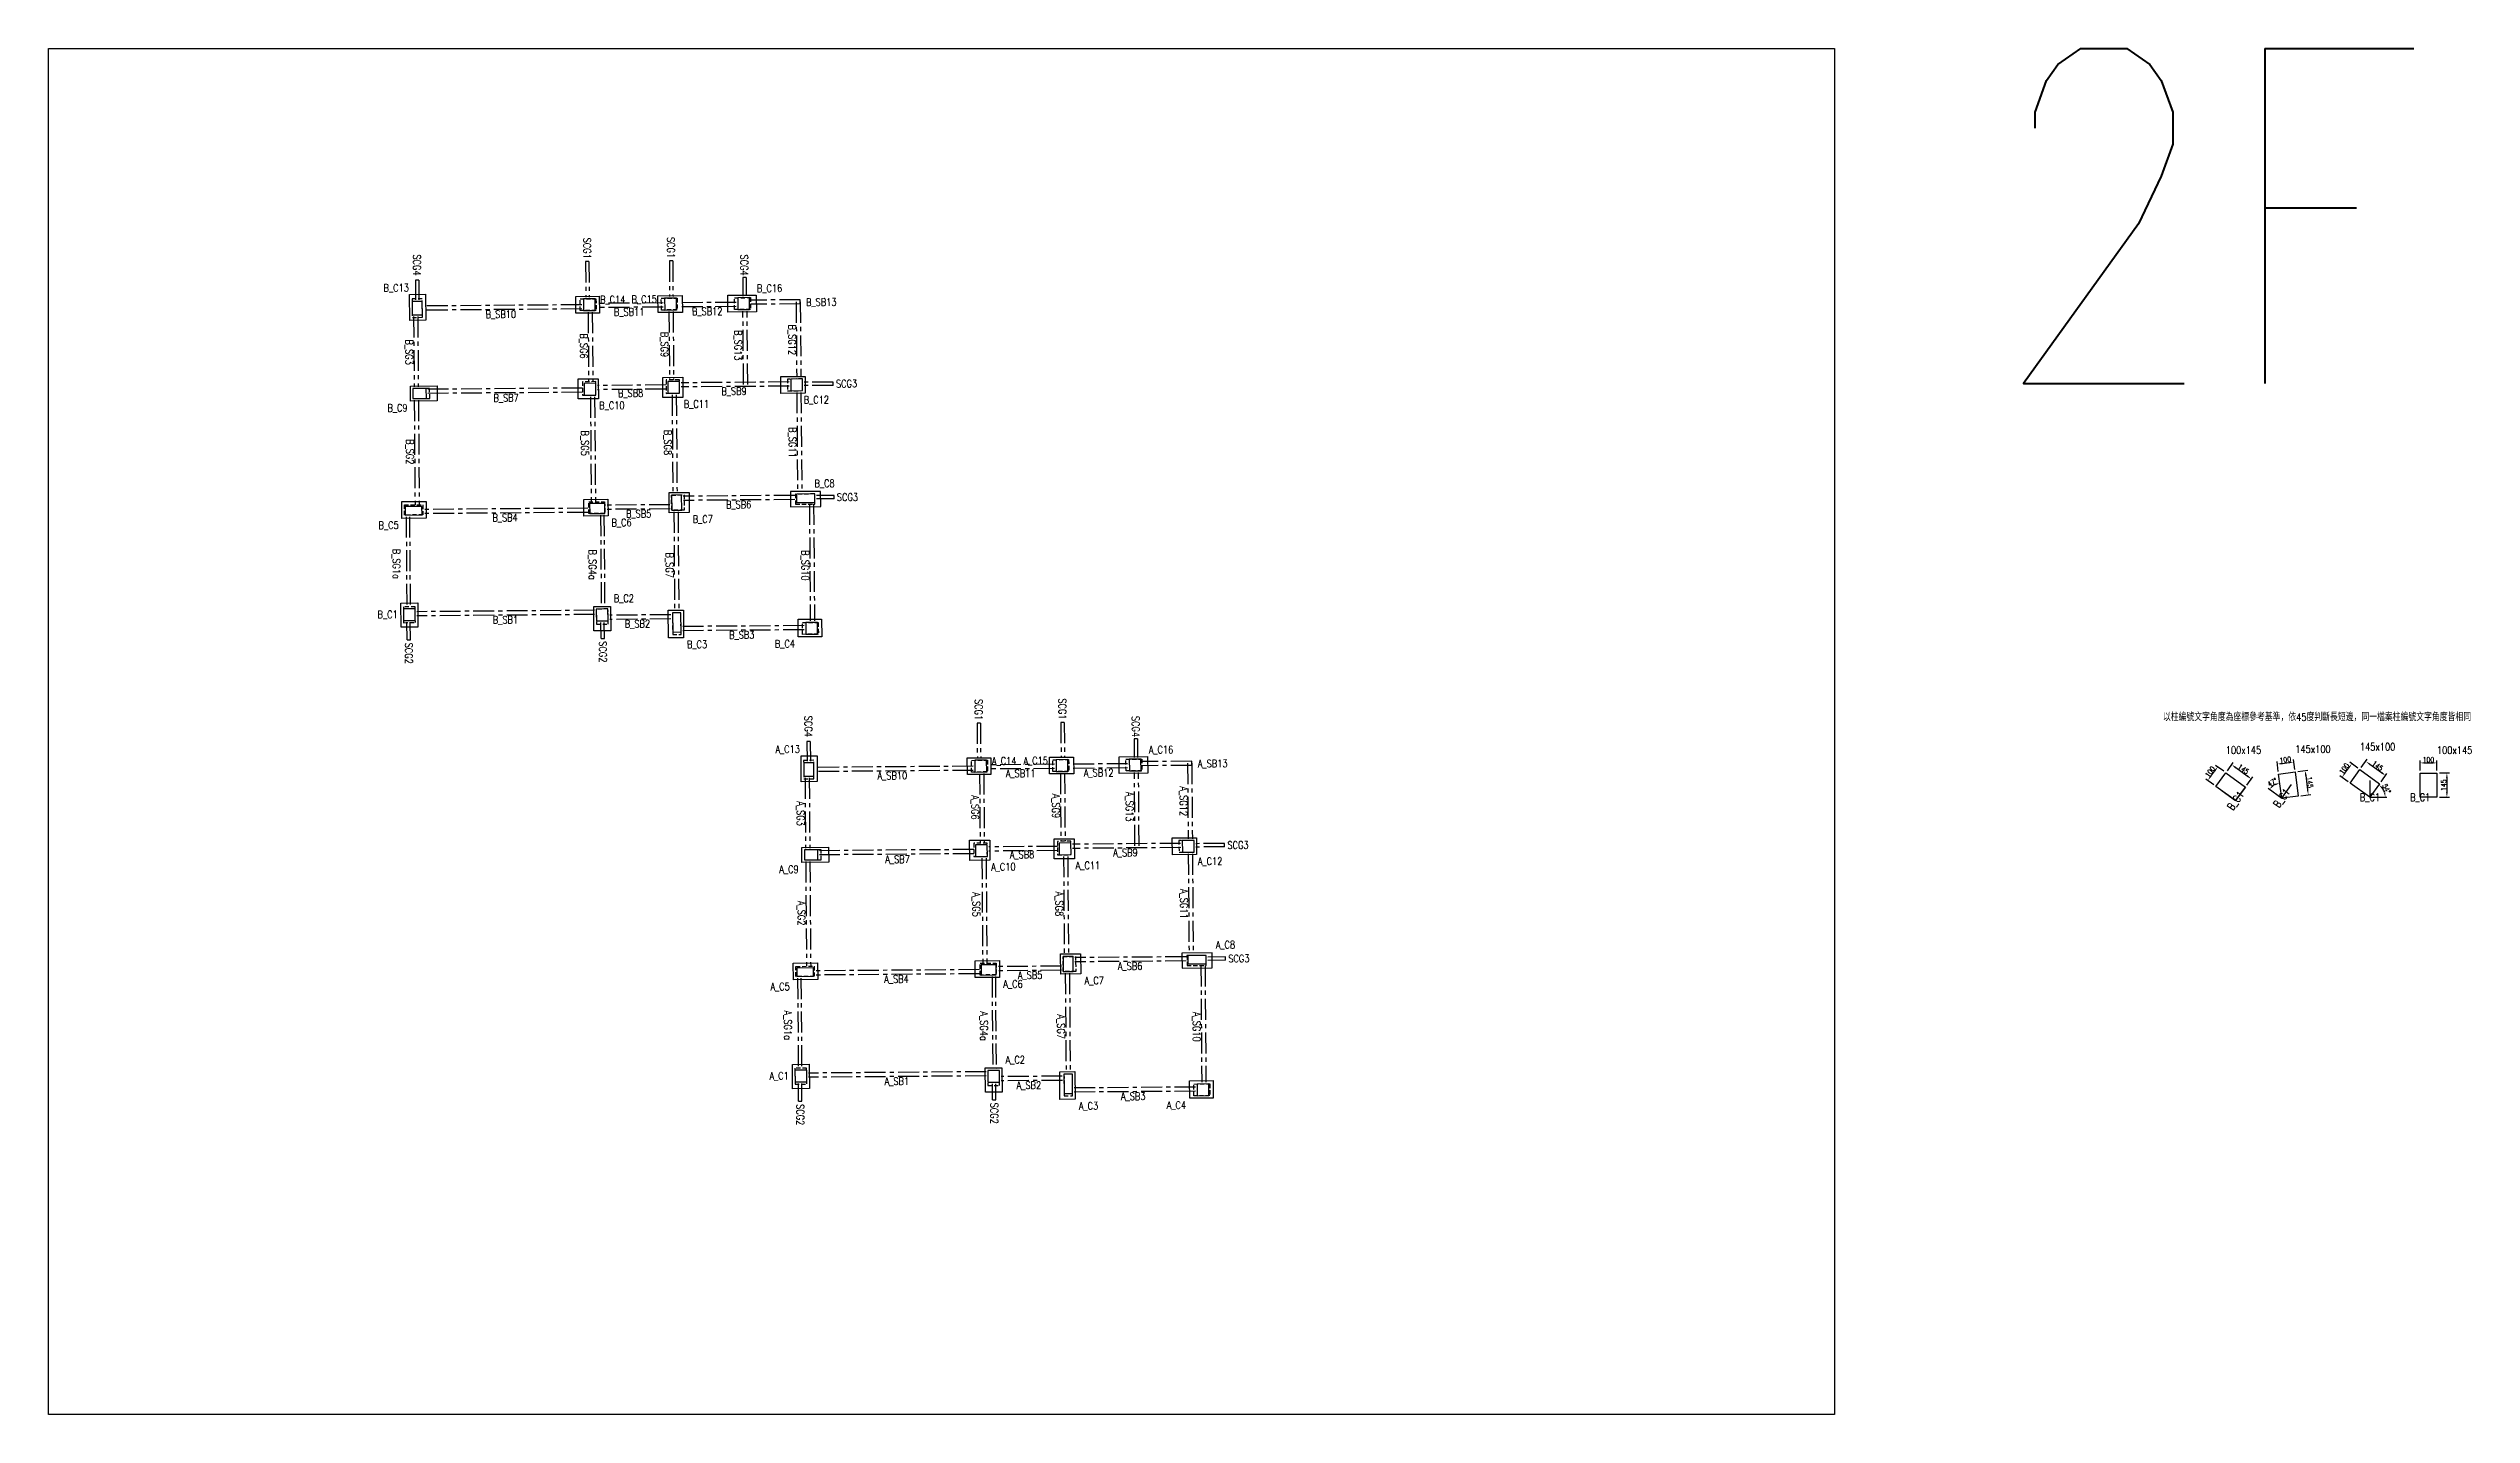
# Model space of a CAD drawing. Header units: millimetres. Extents: x 39613 to 69886, y 27475 to 191272.
# Drawn here: x 50002 to 64470, y 45786 to 53941 of the extents above; entities that cross this region are included whole.
import ezdxf
from ezdxf.enums import TextEntityAlignment as Align

# ---------------------------------------------------------------- set-up
doc = ezdxf.new("R2010")
doc.units = ezdxf.units.MM
doc.header["$LTSCALE"] = 100
doc.header["$MEASUREMENT"] = 0
doc.linetypes.add('CENTER', pattern=[2, 1.25, -0.25, 0.25, -0.25])
doc.linetypes.add('HIDDEN', pattern=[0.375, 0.25, -0.125])
doc.layers.add('TC-CDims', color=7, linetype='Continuous', plot=False)
for name, color, linetype in [('TC-COLUMN', 1, 'Continuous'), ('TC-TB', 2, 'Continuous'), ('TC-TC', 4, 'Continuous'), ('TC-虛鋼柱', 4, 'HIDDEN'), ('TC-鋼柱', 11, 'Continuous'), ('TC-鋼粱', 183, 'CENTER')]:
    doc.layers.add(name, color=color, linetype=linetype)
doc.styles.get("Standard").update_dxf_attribs({"font": 'txt.shx', "width": 0.8, "bigfont": 'ae.shx'})
doc.styles.add('TXT', font='TXT.shx', dxfattribs={"width": 0.8, "bigfont": 'ae.shx'})
doc.dimstyles.new('TC-DIM1(300)', dxfattribs={"dimscale": 1.5, "dimtxt": 40, "dimasz": 20, "dimexe": 10, "dimexo": 10, "dimgap": 3, "dimtad": 1, "dimdec": 1, "dimdsep": 46, "dimtxsty": 'TXT', "dimcen": 1, "dimclrd": 4, "dimclre": 4, "dimclrt": 6, "dimadec": 0, "dimazin": 0, "dimtfac": 1, "dimtdec": 1, "dimtix": 1, "dimtofl": 0, "dimtmove": 2, "dimatfit": 3, "dimfxl": 10, "dimtolj": 1, "dimtzin": 0, "dimarcsym": 0})

# ---------------------------------------------------------------- blocks, each defined once
blk = doc.blocks.new('*D24')
at = {"color": 4, "lineweight": -2, "transparency": 16777216}
blk.add_arc((63863, 49471), 92.5, 18.6629, 35.7771, dxfattribs=at)
at = {"color": 4, "transparency": 16777216}
for points in [[(63935, 49521), (63942, 49528), (63917, 49546)], [(63956, 49501), (63946, 49500), (63956, 49471)]]:
    blk.add_solid(points, dxfattribs=at)
at = {"layer": 'Defpoints', "color": 0, "transparency": 16777216}
for p in [(63922, 49552), (63951, 49500), (63863, 49471), (63863, 49471), (63963, 49471)]:
    blk.add_point(p, dxfattribs=at)
at = {"color": 6, "transparency": 16777216, "insert": (63963, 49522), "char_height": 30, "attachment_point": 5, "rotation": 297.22, "style": 'TXT'}
blk.add_mtext('\\A1;54°', dxfattribs=at)
blk = doc.blocks.new('*D25')
at = {"layer": 'Defpoints', "color": 0, "transparency": 16777216}
for p in [(63755, 49671), (63804, 49637), (63745, 49555)]:
    blk.add_point(p, dxfattribs=at)
at = {"layer": 'TC-CDims', "color": 4, "lineweight": -2, "transparency": 16777216}
for p, q in [((63714, 49614), (63737, 49647)), ((63791, 49645), (63743, 49680)), ((63733, 49564), (63684, 49599))]:
    blk.add_line(p, q, dxfattribs=at)
at = {"layer": 'TC-CDims', "color": 4, "transparency": 16777216}
for points in [[(63733, 49650), (63741, 49644), (63755, 49671)], [(63710, 49617), (63718, 49612), (63697, 49590)]]:
    blk.add_solid(points, dxfattribs=at)
at = {"layer": 'TC-CDims', "color": 6, "transparency": 16777216, "insert": (63710, 49642), "char_height": 30, "attachment_point": 5, "rotation": 54.44, "style": 'TXT'}
blk.add_mtext('\\A1;100', dxfattribs=at)
blk = doc.blocks.new('*D26')
at = {"layer": 'Defpoints', "color": 0, "transparency": 16777216}
for p in [(63804, 49637), (63922, 49552), (63956, 49601)]:
    blk.add_point(p, dxfattribs=at)
at = {"layer": 'TC-CDims', "color": 4, "lineweight": -2, "transparency": 16777216}
for p, q in [((63812, 49649), (63847, 49698)), ((63863, 49668), (63932, 49618)), ((63930, 49564), (63965, 49613))]:
    blk.add_line(p, q, dxfattribs=at)
at = {"layer": 'TC-CDims', "color": 4, "transparency": 16777216}
for points in [[(63866, 49672), (63860, 49664), (63839, 49685)], [(63935, 49623), (63929, 49614), (63956, 49601)]]:
    blk.add_solid(points, dxfattribs=at)
at = {"layer": 'TC-CDims', "color": 6, "transparency": 16777216, "insert": (63909, 49659), "char_height": 30, "attachment_point": 5, "rotation": 324.44, "style": 'TXT'}
blk.add_mtext('\\A1;145', dxfattribs=at)
blk = doc.blocks.new('*D27')
at = {"layer": 'Defpoints', "color": 0, "transparency": 16777216}
for p in [(64263, 49676), (64163, 49616), (64263, 49616)]:
    blk.add_point(p, dxfattribs=at)
at = {"layer": 'TC-CDims', "color": 4, "lineweight": -2, "transparency": 16777216}
for p, q in [((64163, 49631), (64163, 49691)), ((64193, 49676), (64233, 49676)), ((64263, 49631), (64263, 49691))]:
    blk.add_line(p, q, dxfattribs=at)
at = {"layer": 'TC-CDims', "color": 4, "transparency": 16777216}
for points in [[(64193, 49681), (64193, 49671), (64163, 49676)], [(64233, 49681), (64233, 49671), (64263, 49676)]]:
    blk.add_solid(points, dxfattribs=at)
at = {"layer": 'TC-CDims', "color": 6, "transparency": 16777216, "insert": (64213, 49695), "char_height": 30, "attachment_point": 5, "style": 'TXT'}
blk.add_mtext('\\A1;100', dxfattribs=at)
blk = doc.blocks.new('*D28')
at = {"layer": 'Defpoints', "color": 0, "transparency": 16777216}
for p in [(64263, 49616), (64263, 49471), (64323, 49471)]:
    blk.add_point(p, dxfattribs=at)
at = {"layer": 'TC-CDims', "color": 4, "lineweight": -2, "transparency": 16777216}
for p, q in [((64278, 49616), (64338, 49616)), ((64323, 49586), (64323, 49501)), ((64278, 49471), (64338, 49471))]:
    blk.add_line(p, q, dxfattribs=at)
at = {"layer": 'TC-CDims', "color": 4, "transparency": 16777216}
for points in [[(64318, 49586), (64328, 49586), (64323, 49616)], [(64318, 49501), (64328, 49501), (64323, 49471)]]:
    blk.add_solid(points, dxfattribs=at)
at = {"layer": 'TC-CDims', "color": 6, "transparency": 16777216, "insert": (64304, 49543), "char_height": 30, "attachment_point": 5, "rotation": 90, "style": 'TXT'}
blk.add_mtext('\\A1;145', dxfattribs=at)
blk = doc.blocks.new('*D29')
at = {"layer": 'Defpoints', "color": 0, "transparency": 16777216}
for p in [(62954, 49652), (62944, 49536), (63003, 49617)]:
    blk.add_point(p, dxfattribs=at)
at = {"layer": 'TC-CDims', "color": 4, "lineweight": -2, "transparency": 16777216}
for p, q in [((62913, 49596), (62937, 49628)), ((62991, 49626), (62942, 49661)), ((62932, 49545), (62883, 49580))]:
    blk.add_line(p, q, dxfattribs=at)
at = {"layer": 'TC-CDims', "color": 4, "transparency": 16777216}
for points in [[(62932, 49631), (62941, 49625), (62954, 49652)], [(62909, 49599), (62917, 49593), (62895, 49571)]]:
    blk.add_solid(points, dxfattribs=at)
at = {"layer": 'TC-CDims', "color": 6, "transparency": 16777216, "insert": (62909, 49623), "char_height": 30, "attachment_point": 5, "rotation": 54, "style": 'TXT'}
blk.add_mtext('\\A1;100', dxfattribs=at)
blk = doc.blocks.new('*D30')
at = {"layer": 'Defpoints', "color": 0, "transparency": 16777216}
for p in [(63003, 49617), (63120, 49532), (63155, 49580)]:
    blk.add_point(p, dxfattribs=at)
at = {"layer": 'TC-CDims', "color": 4, "lineweight": -2, "transparency": 16777216}
for p, q in [((63012, 49629), (63047, 49678)), ((63062, 49648), (63131, 49598)), ((63129, 49544), (63164, 49592))]:
    blk.add_line(p, q, dxfattribs=at)
at = {"layer": 'TC-CDims', "color": 4, "transparency": 16777216}
for points in [[(63065, 49652), (63059, 49644), (63038, 49666)], [(63134, 49602), (63128, 49594), (63155, 49580)]]:
    blk.add_solid(points, dxfattribs=at)
at = {"layer": 'TC-CDims', "color": 6, "transparency": 16777216, "insert": (63108, 49639), "char_height": 30, "attachment_point": 5, "rotation": 324, "style": 'TXT'}
blk.add_mtext('\\A1;145', dxfattribs=at)
blk = doc.blocks.new('*D31')
at = {"layer": 'Defpoints', "color": 0, "transparency": 16777216}
for p in [(63256, 49525), (63302, 49549), (63318, 49610), (63336, 49466), (63336, 49466)]:
    blk.add_point(p, dxfattribs=at)
at = {"layer": 'TC-CDims', "color": 4, "lineweight": -2, "transparency": 16777216}
blk.add_arc((63336, 49466), 90.2, 116.3387, 124.858, dxfattribs=at)
at = {"layer": 'TC-CDims', "color": 4, "transparency": 16777216}
for points in [[(63288, 49536), (63281, 49544), (63264, 49519)], [(63295, 49552), (63298, 49542), (63325, 49555)]]:
    blk.add_solid(points, dxfattribs=at)
at = {"layer": 'TC-CDims', "color": 6, "transparency": 16777216, "insert": (63281, 49560), "char_height": 30, "attachment_point": 5, "rotation": 30.5984, "style": 'TXT'}
blk.add_mtext('\\A1;47°', dxfattribs=at)
blk = doc.blocks.new('*D32')
at = {"layer": 'Defpoints', "color": 0, "transparency": 16777216}
for p in [(63410, 49682), (63318, 49610), (63418, 49622)]:
    blk.add_point(p, dxfattribs=at)
at = {"layer": 'TC-CDims', "color": 4, "lineweight": -2, "transparency": 16777216}
for p, q in [((63316, 49625), (63309, 49684)), ((63341, 49673), (63380, 49678)), ((63416, 49637), (63408, 49697))]:
    blk.add_line(p, q, dxfattribs=at)
at = {"layer": 'TC-CDims', "color": 4, "transparency": 16777216}
for points in [[(63340, 49678), (63341, 49668), (63311, 49669)], [(63380, 49683), (63381, 49673), (63410, 49682)]]:
    blk.add_solid(points, dxfattribs=at)
at = {"layer": 'TC-CDims', "color": 6, "transparency": 16777216, "insert": (63358, 49695), "char_height": 30, "attachment_point": 5, "rotation": 7.1967, "style": 'TXT'}
blk.add_mtext('\\A1;100', dxfattribs=at)
blk = doc.blocks.new('*D33')
at = {"layer": 'Defpoints', "color": 0, "transparency": 16777216}
for p in [(63418, 49622), (63495, 49486), (63436, 49478)]:
    blk.add_point(p, dxfattribs=at)
at = {"layer": 'TC-CDims', "color": 4, "lineweight": -2, "transparency": 16777216}
for p, q in [((63432, 49624), (63492, 49632)), ((63451, 49480), (63510, 49488)), ((63481, 49600), (63491, 49516))]:
    blk.add_line(p, q, dxfattribs=at)
at = {"layer": 'TC-CDims', "color": 4, "transparency": 16777216}
for points in [[(63486, 49601), (63476, 49599), (63477, 49630)], [(63496, 49516), (63487, 49515), (63495, 49486)]]:
    blk.add_solid(points, dxfattribs=at)
at = {"layer": 'TC-CDims', "color": 6, "transparency": 16777216, "insert": (63505, 49560), "char_height": 30, "attachment_point": 5, "rotation": 277.1967, "style": 'TXT'}
blk.add_mtext('\\A1;145', dxfattribs=at)

msp = doc.modelspace()

# ---------------------------------------------------------------- linework, layer by layer
for points in [[(62980.35, 49509.61), (63061.25, 49450.83), (63120.03, 49531.74)], [(63255.59, 49524.73), (63336.5, 49465.96), (63395.27, 49546.86)], [(63863.43, 49570.84), (63863.43, 49470.84), (63963.43, 49470.84)]]:
    msp.add_lwpolyline(points)
at = {"layer": 'Defpoints'}
msp.add_lwpolyline([(60666.19, 53941.32), (60666.19, 45785.95), (50001.56, 45785.95), (50001.56, 53941.32)], close=True, dxfattribs=at)
at = {"layer": 'TC-COLUMN'}
for points in [[(52159.46, 52318.2), (52158.27, 52473.2), (52253.27, 52473.93), (52254.46, 52318.93)], [(53150.73, 52460.82), (53290.73, 52461.89), (53291.49, 52361.9), (53151.5, 52360.82)], [(53640.78, 52464.58), (53785.77, 52465.7), (53786.54, 52365.7), (53641.54, 52364.59)], [(54057.66, 52467.78), (54227.65, 52469.09), (54228.42, 52369.09), (54058.42, 52367.79)], [(53284.57, 51969.83), (53285.49, 51849.84), (53165.49, 51848.91), (53164.57, 51968.91)], [(53789.35, 51978.21), (53790.27, 51858.21), (53670.27, 51857.29), (53669.35, 51977.29)], [(54374.36, 51982.48), (54519.35, 51983.59), (54520.12, 51883.6), (54375.13, 51882.48)], [(52322.47, 51927.26), (52323.16, 51837.26), (52163.17, 51836.03), (52162.47, 51926.03)], [(52111.67, 51235.8), (52256.66, 51236.92), (52257.43, 51136.92), (52112.44, 51135.81)], [(53197.6, 51249.14), (53342.59, 51250.26), (53343.36, 51150.26), (53198.37, 51149.15)], [(53827.3, 51290.98), (53828.22, 51170.98), (53708.22, 51170.06), (53707.3, 51290.06)], [(54432.28, 51295.61), (54432.97, 51205.62), (54612.96, 51207.01), (54612.27, 51297.01)], [(52107.43, 50485.69), (52106.32, 50630.68), (52206.31, 50631.45), (52207.43, 50486.45)], [(53258.63, 50464.59), (53257.51, 50609.58), (53357.51, 50610.35), (53358.62, 50465.36)], [(53702.83, 50587.2), (53792.83, 50587.89), (53794.1, 50422.89), (53704.1, 50422.2)], [(54478.13, 50533.46), (54618.13, 50534.53), (54618.93, 50429.53), (54478.94, 50428.46)], [(54496.89, 49563.57), (54495.7, 49718.57), (54590.7, 49719.3), (54591.89, 49564.3)], [(55488.16, 49706.19), (55628.16, 49707.26), (55628.92, 49607.27), (55488.93, 49606.19)], [(55978.21, 49709.95), (56123.2, 49711.07), (56123.97, 49611.07), (55978.98, 49609.95)], [(56565.85, 49614.46), (56395.85, 49613.16), (56395.09, 49713.15), (56565.08, 49714.46)], [(63863.43, 49470.84), (63745.47, 49555.17), (63803.63, 49636.52), (63921.59, 49552.19)], [(63061.25, 49450.83), (62943.94, 49536.06), (63002.72, 49616.96), (63120.03, 49531.74)], [(63336.5, 49465.96), (63318.33, 49609.81), (63417.54, 49622.34), (63435.71, 49478.48)], [(64163.43, 49470.84), (64163.43, 49615.84), (64263.43, 49615.84), (64263.43, 49470.84)], [(55622, 49215.2), (55622.92, 49095.21), (55502.92, 49094.28), (55502, 49214.28)], [(56126.78, 49223.58), (56127.7, 49103.58), (56007.7, 49102.66), (56006.78, 49222.66)], [(56711.79, 49227.85), (56856.78, 49228.96), (56857.55, 49128.97), (56712.56, 49127.85)], [(54659.9, 49172.63), (54660.59, 49082.63), (54500.6, 49081.4), (54499.91, 49171.4)], [(54449.1, 48481.17), (54594.09, 48482.29), (54594.86, 48382.29), (54449.87, 48381.18)], [(55535.03, 48494.51), (55680.02, 48495.63), (55680.79, 48395.63), (55535.8, 48394.52)], [(56164.73, 48536.35), (56165.65, 48416.35), (56045.65, 48415.43), (56044.73, 48535.43)], [(56769.71, 48540.98), (56770.4, 48450.99), (56950.39, 48452.38), (56949.7, 48542.38)], [(54444.86, 47731.06), (54443.75, 47876.05), (54543.74, 47876.82), (54544.86, 47731.82)], [(55596.06, 47709.96), (55594.94, 47854.95), (55694.94, 47855.72), (55696.05, 47710.73)], [(56040.26, 47832.57), (56130.26, 47833.26), (56131.53, 47668.26), (56041.53, 47667.57)], [(56815.56, 47778.83), (56955.56, 47779.9), (56956.36, 47674.9), (56816.37, 47673.83)]]:
    msp.add_lwpolyline(points, close=True, dxfattribs=at)
at = {"layer": 'TC-虛鋼柱'}
for points in [[(52174.33, 52335.82), (52234.33, 52336.28), (52233.48, 52446.27), (52173.48, 52445.81)], [(52174.33, 52335.82), (52234.33, 52336.28), (52233.48, 52446.27), (52173.48, 52445.81)], [(53270.84, 52446.74), (53271.38, 52376.74), (53176.38, 52376.01), (53175.85, 52446.01)], [(53270.84, 52446.74), (53271.38, 52376.74), (53176.38, 52376.01), (53175.85, 52446.01)], [(53755.89, 52450.47), (53756.43, 52380.47), (53661.43, 52379.74), (53660.89, 52449.74)], [(53755.89, 52450.47), (53756.43, 52380.47), (53661.43, 52379.74), (53660.89, 52449.74)], [(54192.77, 52453.82), (54193.3, 52383.82), (54098.31, 52383.09), (54097.77, 52453.09)], [(54192.77, 52453.82), (54193.3, 52383.82), (54098.31, 52383.09), (54097.77, 52453.09)], [(53190.32, 51871.61), (53270.32, 51872.22), (53269.7, 51952.22), (53189.7, 51951.6)], [(53190.32, 51871.61), (53270.32, 51872.22), (53269.7, 51952.22), (53189.7, 51951.6)], [(53690.08, 51882.44), (53770.08, 51883.06), (53769.46, 51963.06), (53689.46, 51962.44)], [(53690.08, 51882.44), (53770.08, 51883.06), (53769.46, 51963.06), (53689.46, 51962.44)], [(54415.01, 51897.79), (54505.01, 51898.48), (54504.47, 51968.48), (54414.47, 51967.79)], [(54415.01, 51897.79), (54505.01, 51898.48), (54504.47, 51968.48), (54414.47, 51967.79)], [(52178.05, 51851.14), (52278.05, 51851.91), (52277.59, 51911.91), (52177.59, 51911.14)], [(52178.05, 51851.14), (52278.05, 51851.91), (52277.59, 51911.91), (52177.59, 51911.14)], [(53322.71, 51235.1), (53323.25, 51165.11), (53228.25, 51164.38), (53227.71, 51234.37)], [(53322.71, 51235.1), (53323.25, 51165.11), (53228.25, 51164.38), (53227.71, 51234.37)], [(53797.41, 51275.75), (53798.1, 51185.75), (53723.1, 51185.18), (53722.41, 51275.17)], [(53797.41, 51275.75), (53798.1, 51185.75), (53723.1, 51185.18), (53722.41, 51275.17)], [(54462.85, 51220.85), (54577.85, 51221.73), (54577.39, 51281.73), (54462.39, 51280.85)], [(54462.85, 51220.85), (54577.85, 51221.73), (54577.39, 51281.73), (54462.39, 51280.85)], [(52236.82, 51216.76), (52237.28, 51156.76), (52127.28, 51155.92), (52126.82, 51215.92)], [(52236.82, 51216.76), (52237.28, 51156.76), (52127.28, 51155.92), (52126.82, 51215.92)], [(52122.22, 50513.3), (52192.22, 50513.84), (52191.49, 50608.83), (52121.49, 50608.3)], [(52122.22, 50513.3), (52192.22, 50513.84), (52191.49, 50608.83), (52121.49, 50608.3)], [(53273.32, 50504.7), (53343.32, 50505.24), (53342.62, 50595.24), (53272.63, 50594.7)], [(53273.32, 50504.7), (53343.32, 50505.24), (53342.62, 50595.24), (53272.63, 50594.7)], [(53728.95, 50442.38), (53778.94, 50442.77), (53777.95, 50572.76), (53727.95, 50572.38)], [(53728.95, 50442.38), (53778.94, 50442.77), (53777.95, 50572.76), (53727.95, 50572.38)], [(54598.28, 50514.38), (54598.82, 50444.38), (54503.82, 50443.65), (54503.29, 50513.65)], [(54598.28, 50514.38), (54598.82, 50444.38), (54503.82, 50443.65), (54503.29, 50513.65)], [(54511.76, 49581.19), (54571.76, 49581.65), (54570.91, 49691.64), (54510.91, 49691.18)], [(54511.76, 49581.19), (54571.76, 49581.65), (54570.91, 49691.64), (54510.91, 49691.18)], [(55608.27, 49692.11), (55608.81, 49622.11), (55513.81, 49621.38), (55513.28, 49691.38)], [(55608.27, 49692.11), (55608.81, 49622.11), (55513.81, 49621.38), (55513.28, 49691.38)], [(56093.32, 49695.84), (56093.86, 49625.84), (55998.86, 49625.11), (55998.32, 49695.11)], [(56093.32, 49695.84), (56093.86, 49625.84), (55998.86, 49625.11), (55998.32, 49695.11)], [(56530.2, 49699.19), (56530.73, 49629.19), (56435.74, 49628.46), (56435.2, 49698.46)], [(56530.2, 49699.19), (56530.73, 49629.19), (56435.74, 49628.46), (56435.2, 49698.46)], [(55527.75, 49116.98), (55607.75, 49117.59), (55607.13, 49197.59), (55527.13, 49196.97)], [(55527.75, 49116.98), (55607.75, 49117.59), (55607.13, 49197.59), (55527.13, 49196.97)], [(56027.51, 49127.81), (56107.51, 49128.43), (56106.89, 49208.43), (56026.89, 49207.81)], [(56027.51, 49127.81), (56107.51, 49128.43), (56106.89, 49208.43), (56026.89, 49207.81)], [(56752.44, 49143.16), (56842.44, 49143.85), (56841.9, 49213.85), (56751.9, 49213.16)], [(56752.44, 49143.16), (56842.44, 49143.85), (56841.9, 49213.85), (56751.9, 49213.16)], [(54515.48, 49096.51), (54615.48, 49097.28), (54615.02, 49157.28), (54515.02, 49156.51)], [(54515.48, 49096.51), (54615.48, 49097.28), (54615.02, 49157.28), (54515.02, 49156.51)], [(55660.14, 48480.47), (55660.68, 48410.48), (55565.68, 48409.75), (55565.14, 48479.74)], [(55660.14, 48480.47), (55660.68, 48410.48), (55565.68, 48409.75), (55565.14, 48479.74)], [(56134.84, 48521.12), (56135.53, 48431.12), (56060.54, 48430.55), (56059.84, 48520.54)], [(56134.84, 48521.12), (56135.53, 48431.12), (56060.54, 48430.55), (56059.84, 48520.54)], [(56800.28, 48466.22), (56915.28, 48467.1), (56914.82, 48527.1), (56799.82, 48526.22)], [(56800.28, 48466.22), (56915.28, 48467.1), (56914.82, 48527.1), (56799.82, 48526.22)], [(54574.25, 48462.13), (54574.71, 48402.13), (54464.71, 48401.29), (54464.25, 48461.29)], [(54574.25, 48462.13), (54574.71, 48402.13), (54464.71, 48401.29), (54464.25, 48461.29)], [(54459.65, 47758.67), (54529.65, 47759.21), (54528.92, 47854.2), (54458.92, 47853.67)], [(54459.65, 47758.67), (54529.65, 47759.21), (54528.92, 47854.2), (54458.92, 47853.67)], [(55610.75, 47750.07), (55680.75, 47750.61), (55680.05, 47840.61), (55610.06, 47840.07)], [(55610.75, 47750.07), (55680.75, 47750.61), (55680.05, 47840.61), (55610.06, 47840.07)], [(56066.38, 47687.75), (56116.37, 47688.14), (56115.38, 47818.13), (56065.38, 47817.75)], [(56066.38, 47687.75), (56116.37, 47688.14), (56115.38, 47818.13), (56065.38, 47817.75)], [(56935.71, 47759.75), (56936.25, 47689.75), (56841.25, 47689.02), (56840.72, 47759.02)], [(56935.71, 47759.75), (56936.25, 47689.75), (56841.25, 47689.02), (56840.72, 47759.02)]]:
    msp.add_lwpolyline(points, close=True, dxfattribs=at)
at = {"layer": 'TC-鋼柱'}
for points in [[(52174.21, 52350.82), (52234.21, 52351.28), (52233.6, 52431.27), (52173.6, 52430.81)], [(53196.38, 52376.17), (53266.38, 52376.7), (53265.84, 52446.7), (53195.84, 52446.16)], [(53681.43, 52379.89), (53751.43, 52380.43), (53750.89, 52450.43), (53680.89, 52449.89)], [(54118.31, 52383.25), (54188.3, 52383.78), (54187.77, 52453.78), (54117.77, 52453.25)], [(53700.08, 51882.52), (53770.08, 51883.06), (53769.54, 51953.06), (53699.54, 51952.52)], [(54435.01, 51897.94), (54505.01, 51898.48), (54504.47, 51968.48), (54434.47, 51967.94)], [(52178.05, 51851.14), (52258.05, 51851.76), (52257.59, 51911.76), (52177.59, 51911.14)], [(53200.32, 51871.68), (53270.32, 51872.22), (53269.78, 51942.22), (53199.78, 51941.68)], [(53233.25, 51164.41), (53323.25, 51165.11), (53322.79, 51225.1), (53232.79, 51224.41)], [(53723.1, 51185.18), (53783.1, 51185.64), (53782.41, 51275.63), (53722.41, 51275.17)], [(54577.77, 51231.73), (54577.39, 51281.73), (54467.39, 51280.88), (54467.78, 51230.89)], [(52132.28, 51155.96), (52232.28, 51156.73), (52231.9, 51206.73), (52131.9, 51205.96)], [(52122.12, 50525.8), (52192.12, 50526.34), (52191.58, 50596.33), (52121.58, 50595.8)], [(53273.16, 50524.7), (53343.16, 50525.24), (53342.62, 50595.24), (53272.63, 50594.7)], [(53728.83, 50457.38), (53778.83, 50457.77), (53777.95, 50572.76), (53727.95, 50572.38)], [(54523.82, 50443.8), (54593.82, 50444.34), (54593.28, 50514.34), (54523.28, 50513.8)], [(54511.64, 49596.19), (54571.64, 49596.65), (54571.03, 49676.64), (54511.03, 49676.18)], [(55533.81, 49621.54), (55603.81, 49622.07), (55603.27, 49692.07), (55533.27, 49691.53)], [(56018.86, 49625.26), (56088.86, 49625.8), (56088.32, 49695.8), (56018.32, 49695.26)], [(56455.74, 49628.62), (56525.74, 49629.15), (56525.2, 49699.15), (56455.2, 49698.61)], [(56037.51, 49127.89), (56107.51, 49128.43), (56106.97, 49198.43), (56036.97, 49197.89)], [(56772.44, 49143.31), (56842.44, 49143.85), (56841.9, 49213.85), (56771.9, 49213.31)], [(54515.48, 49096.51), (54595.48, 49097.13), (54595.02, 49157.13), (54515.02, 49156.51)], [(55537.75, 49117.05), (55607.75, 49117.59), (55607.21, 49187.59), (55537.21, 49187.05)], [(55570.68, 48409.78), (55660.68, 48410.48), (55660.22, 48470.47), (55570.22, 48469.78)], [(56060.54, 48430.55), (56120.53, 48431.01), (56119.84, 48521), (56059.84, 48520.54)], [(56915.2, 48477.1), (56914.82, 48527.1), (56804.82, 48526.25), (56805.21, 48476.26)], [(54469.71, 48401.33), (54569.71, 48402.1), (54569.33, 48452.09), (54469.33, 48451.33)], [(54459.55, 47771.17), (54529.55, 47771.71), (54529.01, 47841.7), (54459.01, 47841.17)], [(55610.59, 47770.07), (55680.59, 47770.61), (55680.05, 47840.61), (55610.06, 47840.07)], [(56066.26, 47702.75), (56116.26, 47703.14), (56115.38, 47818.13), (56065.38, 47817.75)], [(56861.25, 47689.17), (56931.25, 47689.71), (56930.71, 47759.71), (56860.71, 47759.17)]]:
    msp.add_lwpolyline(points, close=True, dxfattribs=at)
at = {"layer": 'TC-鋼粱'}
for p, q in [((53229.13, 52668.94), (53209.14, 52668.79)), ((53209.14, 52668.79), (53210.77, 52456.28)), ((53229.13, 52668.94), (53230.77, 52456.43)), ((53729.18, 52672.79), (53709.18, 52672.63)), ((53709.18, 52672.63), (53710.81, 52460.12)), ((53729.18, 52672.79), (53730.81, 52460.27)), ((52212.62, 52558.97), (52192.62, 52558.82)), ((52192.62, 52558.82), (52193.52, 52440.97)), ((52212.62, 52558.97), (52213.52, 52441.12)), ((54167.02, 52573.98), (54147.02, 52573.83)), ((54147.02, 52573.83), (54147.86, 52463.48)), ((54167.02, 52573.98), (54167.86, 52463.63)), ((53186.11, 52411.09), (52243.81, 52403.85)), ((53186.31, 52386.09), (52244, 52378.85)), ((53671.1, 52422.31), (53276.05, 52419.28)), ((53671.29, 52397.31), (53276.25, 52394.28)), ((54107.98, 52425.67), (53761.1, 52423)), ((54108.17, 52400.67), (53761.29, 52398.01)), ((54490.84, 52441.11), (54197.88, 52438.86)), ((54491.03, 52416.11), (54198.07, 52413.86)), ((54465.94, 52428.42), (54469.39, 51978.21)), ((54491.03, 52416.11), (54490.84, 52441.11)), ((54490.94, 52428.61), (54494.39, 51978.4)), ((52181.79, 52340.87), (52185.01, 51921.2)), ((52206.79, 52341.07), (52210.01, 51921.39)), ((53223.93, 52366.38), (53227.12, 51951.89)), ((53248.93, 52366.57), (53252.12, 51952.08)), ((53706.5, 52370.08), (53709.63, 51962.6)), ((53731.5, 52370.28), (53734.63, 51962.79)), ((54151.74, 51935.77), (54148.38, 52373.48)), ((54176.74, 51935.96), (54173.38, 52373.67)), ((54424.61, 51950.37), (53779.6, 51945.41)), ((54687.02, 51949.88), (54514.65, 51948.55)), ((54687.18, 51929.88), (54687.02, 51949.88)), ((52185.63, 51841.2), (52190.43, 51216.41)), ((52210.63, 51841.39), (52215.42, 51216.6)), ((53189.99, 51913.92), (52267.63, 51906.83)), ((53190.18, 51888.92), (52267.82, 51881.83)), ((53237.89, 51861.97), (53242.71, 51234.49)), ((53262.89, 51862.16), (53267.71, 51234.68)), ((53689.69, 51932.44), (53279.88, 51929.3)), ((53689.89, 51907.44), (53280.07, 51904.3)), ((53725.32, 51872.71), (53729.84, 51285.23)), ((53750.32, 51872.91), (53754.84, 51285.42)), ((54424.8, 51925.37), (53779.79, 51920.41)), ((54470.09, 51888.21), (54474.67, 51290.94)), ((54495.08, 51888.41), (54499.67, 51291.13)), ((54687.18, 51929.88), (54514.8, 51928.55)), ((54457.45, 51273.31), (53792.47, 51268.2)), ((54457.64, 51248.31), (53792.66, 51243.2)), ((54545.35, 51221.48), (54550.71, 50524.01)), ((54570.35, 51221.67), (54575.71, 50524.21)), ((54692.29, 51272.61), (54587.47, 51271.8)), ((54692.44, 51252.61), (54587.62, 51251.8)), ((54692.44, 51252.61), (54692.29, 51272.61)), ((52137.36, 51146), (52141.51, 50605.95)), ((52157.36, 51146.15), (52161.51, 50606.1)), ((53223, 51196.84), (52242.03, 51189.3)), ((53223.19, 51171.84), (52242.22, 51164.3)), ((53298.32, 51154.91), (53302.55, 50604.93)), ((53318.32, 51155.07), (53322.55, 50605.08)), ((53712.86, 51217.6), (53332.87, 51214.68)), ((53713.05, 51192.6), (53333.06, 51189.68)), ((53735.82, 51175.14), (53740.37, 50582.48)), ((53760.82, 51175.33), (53765.37, 50582.67)), ((52143.01, 50410.53), (52142.2, 50515.95)), ((52163.01, 50410.69), (52162.2, 50516.11)), ((53262.68, 50587.12), (52201.72, 50578.98)), ((53262.88, 50562.12), (52201.91, 50553.98)), ((53301.47, 50419.22), (53300.74, 50514.91)), ((53321.47, 50419.38), (53320.74, 50515.07)), ((53718.04, 50560.62), (53352.91, 50557.82)), ((53718.23, 50535.62), (53353.1, 50532.82)), ((54513.42, 50495.92), (53788.58, 50490.35)), ((52143.01, 50410.53), (52163.01, 50410.69)), ((53301.47, 50419.22), (53321.47, 50419.38)), ((54513.61, 50470.92), (53788.77, 50465.35)), ((56066.61, 49918.15), (56046.61, 49918)), ((56046.61, 49918), (56048.24, 49705.49)), ((56066.61, 49918.15), (56068.24, 49705.64)), ((54550.05, 49804.34), (54530.05, 49804.19)), ((54530.05, 49804.19), (54530.95, 49686.34)), ((54550.05, 49804.34), (54550.95, 49686.49)), ((55566.56, 49914.31), (55546.57, 49914.16)), ((55546.57, 49914.16), (55548.2, 49701.65)), ((55566.56, 49914.31), (55568.2, 49701.8)), ((56504.45, 49819.35), (56484.45, 49819.2)), ((56484.45, 49819.2), (56485.3, 49708.85)), ((56504.45, 49819.35), (56505.29, 49709)), ((55523.54, 49656.46), (54581.24, 49649.22)), ((55523.74, 49631.46), (54581.43, 49624.22)), ((56008.53, 49667.68), (55613.48, 49664.65)), ((56008.72, 49642.68), (55613.68, 49639.65)), ((56445.41, 49671.04), (56098.53, 49668.37)), ((56445.6, 49646.04), (56098.72, 49643.38)), ((56828.27, 49686.48), (56535.31, 49684.23)), ((56828.46, 49661.48), (56535.5, 49659.23)), ((56803.37, 49673.79), (56806.82, 49223.58)), ((56828.46, 49661.48), (56828.27, 49686.48)), ((56828.37, 49673.98), (56831.82, 49223.77)), ((54519.22, 49586.24), (54522.44, 49166.57)), ((54544.22, 49586.44), (54547.44, 49166.76)), ((55561.36, 49611.75), (55564.55, 49197.26)), ((55586.36, 49611.94), (55589.55, 49197.45)), ((56043.93, 49615.45), (56047.06, 49207.97)), ((56068.93, 49615.65), (56072.06, 49208.16)), ((56489.17, 49181.14), (56485.81, 49618.85)), ((56514.17, 49181.33), (56510.81, 49619.04)), ((56762.04, 49195.74), (56117.03, 49190.78)), ((57024.45, 49195.25), (56852.08, 49193.92)), ((57024.61, 49175.25), (57024.45, 49195.25)), ((54523.06, 49086.57), (54527.86, 48461.78)), ((54548.06, 49086.76), (54552.85, 48461.97)), ((55527.42, 49159.29), (54605.06, 49152.2)), ((55527.61, 49134.29), (54605.25, 49127.2)), ((55575.32, 49107.34), (55580.14, 48479.86)), ((55600.32, 49107.53), (55605.14, 48480.05)), ((56027.12, 49177.81), (55617.31, 49174.66)), ((56027.32, 49152.81), (55617.5, 49149.67)), ((56062.76, 49118.08), (56067.27, 48530.6)), ((56087.75, 49118.28), (56092.27, 48530.79)), ((56762.23, 49170.74), (56117.22, 49165.78)), ((56807.52, 49133.58), (56812.1, 48536.31)), ((56832.51, 49133.77), (56837.1, 48536.5)), ((57024.61, 49175.25), (56852.23, 49173.92)), ((56794.88, 48518.68), (56129.9, 48513.57)), ((56795.07, 48493.68), (56130.09, 48488.57)), ((57029.72, 48517.98), (56924.9, 48517.17)), ((57029.87, 48497.98), (56925.05, 48497.17)), ((57029.87, 48497.98), (57029.72, 48517.98)), ((54474.79, 48391.37), (54478.94, 47851.32)), ((54494.79, 48391.52), (54498.94, 47851.47)), ((55560.43, 48442.21), (54579.46, 48434.67)), ((55560.62, 48417.21), (54579.65, 48409.67)), ((55635.76, 48400.28), (55639.98, 47850.3)), ((55655.75, 48400.44), (55659.98, 47850.45)), ((56050.29, 48462.97), (55670.3, 48460.05)), ((56050.48, 48437.97), (55670.49, 48435.05)), ((56073.25, 48420.51), (56077.8, 47827.84)), ((56098.25, 48420.7), (56102.8, 47828.04)), ((56882.78, 48466.85), (56888.14, 47769.38)), ((56907.78, 48467.04), (56913.14, 47769.57)), ((54480.44, 47655.9), (54479.63, 47761.32)), ((54500.44, 47656.06), (54499.63, 47761.48)), ((55600.11, 47832.49), (54539.15, 47824.35)), ((55600.31, 47807.49), (54539.34, 47799.35)), ((55638.9, 47664.59), (55638.17, 47760.28)), ((55658.9, 47664.75), (55658.17, 47760.44)), ((56055.47, 47805.99), (55690.34, 47803.18)), ((56055.66, 47780.99), (55690.53, 47778.19)), ((54480.44, 47655.9), (54500.44, 47656.06)), ((55638.9, 47664.59), (55658.9, 47664.75)), ((56850.85, 47741.29), (56126.01, 47735.72)), ((56851.04, 47716.29), (56126.2, 47710.72))]:
    msp.add_line(p, q, dxfattribs=at)

# ---------------------------------------------------------------- texts
at = {"width": 0.8}
msp.add_text('以柱編號文字角度為座標參考基準，依45度判斷長短邊，同一檔案柱編號文字角度皆相同', height=45, dxfattribs=at).set_placement((62627.44, 49926.42))
at = {"layer": 'Defpoints', "color": 2, "width": 0.8}
msp.add_text('2F', height=2000, rotation=360, dxfattribs=at).set_placement((61589.25, 53941.32), align=Align.TOP_LEFT)
at = {"layer": 'TC-CDims', "width": 0.8}
for s, p in [('100x145', (63002.72, 49716.96)), ('145x100', (63417.54, 49722.34)), ('145x100', (63803.63, 49736.52)), ('100x145', (64263.43, 49715.84))]:
    msp.add_text(s, height=45, dxfattribs=at).set_placement(p, align=Align.BOTTOM_LEFT)
at = {"layer": 'TC-TB', "width": 0.8}
for s, rotation, p in [('SCG1', 270.440027, (53718.57, 52752.71)), ('SCG4', 270.439959, (52201.98, 52648.89)), ('SCG1', 270.440027, (53218.52, 52748.87)), ('SCG4', 270.440027, (54156.5, 52648)), ('B_SB10', 0.440027, (52702.86, 52354.88)), ('B_SB11', 0.440027, (53468.98, 52368.26)), ('B_SB12', 0.440027, (53934.94, 52371.84)), ('B_SB13', 0.440027, (54615.98, 52427.07)), ('B_SG6', 270, (53197.98, 52165.17)), ('B_SG9', 270, (53680.39, 52173.63)), ('B_SG13', 270, (54119.95, 52169.39)), ('B_SG12', 270, (54442.67, 52201.97)), ('B_SG3', 270, (52155.92, 52128.33)), ('SCG3', 0.439959, (54767.1, 51940.49)), ('B_SB7', 0.440027, (52734.23, 51855.42)), ('B_SB8', 0.440027, (53477.65, 51883.45)), ('B_SB9', 0.440027, (54095, 51895.33)), ('B_SG5', 270, (53205.02, 51584.96)), ('B_SG8', 270, (53700, 51588.76)), ('B_SG11', 270, (54444.88, 51589.37)), ('B_SG2', 270, (52160.49, 51533.59)), ('B_SB6', 0.440027, (54122.86, 51218.24)), ('SCG3', 0.439959, (54772.3, 51263.22)), ('B_SB4', 0.440027, (52727.92, 51140.53)), ('B_SB5', 0.440027, (53525.76, 51163.66)), ('B_SG1a', 270, (52079.52, 50864.26)), ('B_SG4a', 270, (53250.59, 50859.54)), ('B_SG10', 270, (54520.66, 50855.04)), ('B_SG7', 270, (53710.77, 50856.1)), ('B_SB1', 0.440027, (52730.11, 50530.53)), ('B_SB2', 0.440027, (53518.38, 50506.58)), ('SCG2', 270.439959, (52153.62, 50330.61)), ('SCG2', 270.439959, (53312.09, 50339.3)), ('B_SB3', 0.440027, (54141.4, 50440.56)), ('SCG4', 270.439959, (54539.41, 49894.27)), ('SCG1', 270.440027, (55555.95, 49994.24)), ('SCG1', 270.440027, (56056, 49998.08)), ('SCG4', 270.440027, (56493.93, 49893.37)), ('A_SB11', 0.440027, (55806.41, 49613.63)), ('A_SB12', 0.440027, (56272.37, 49617.21)), ('A_SB13', 0.440027, (56953.41, 49672.44)), ('A_SB10', 0.440027, (55040.29, 49600.25)), ('A_SG9', 270, (56017.82, 49419)), ('A_SG13', 270, (56457.38, 49414.76)), ('A_SG12', 270, (56780.1, 49447.34)), ('A_SG3', 270, (54493.35, 49373.7)), ('A_SG6', 270, (55535.41, 49410.54)), ('SCG3', 0.439959, (57104.53, 49185.86)), ('A_SB7', 0.440027, (55071.66, 49100.79)), ('A_SB8', 0.440027, (55815.08, 49128.82)), ('A_SB9', 0.440027, (56432.43, 49140.7)), ('A_SG8', 270, (56037.44, 48834.13)), ('A_SG11', 270, (56782.31, 48834.74)), ('A_SG2', 270, (54497.92, 48778.96)), ('A_SG5', 270, (55542.45, 48830.33)), ('A_SB6', 0.440027, (56460.29, 48463.61)), ('SCG3', 0.439959, (57109.73, 48508.59)), ('A_SB4', 0.440027, (55065.35, 48385.9)), ('A_SB5', 0.440027, (55863.19, 48409.03)), ('A_SG1a', 270, (54416.95, 48109.63)), ('A_SG4a', 270, (55588.02, 48104.91)), ('A_SG10', 270, (56858.09, 48100.41)), ('A_SG7', 270, (56048.2, 48101.47)), ('A_SB1', 0.440027, (55067.54, 47775.9)), ('A_SB2', 0.440027, (55855.81, 47751.95)), ('SCG2', 270.439959, (54491.05, 47575.98)), ('SCG2', 270.439959, (55649.52, 47584.67)), ('A_SB3', 0.440027, (56478.83, 47685.93))]:
    msp.add_text(s, height=45, rotation=rotation, dxfattribs=at).set_placement(p, align=Align.MIDDLE_CENTER)
at = {"layer": 'TC-TC', "width": 0.8}
for s, rotation, p in [('B_C13', 0.440027, (52077.97, 52512.58)), ('B_C16', 0.440027, (54307.34, 52509.7)), ('B_C14', 0.440027, (53370.88, 52442.51)), ('B_C15', 0.440027, (53558.93, 52443.95)), ('B_C9', 0.440027, (52085.84, 51795.43)), ('B_C10', 0.440027, (53365.79, 51810.45)), ('B_C11', 0.440027, (53870.57, 51818.83)), ('B_C12', 0.440027, (54586.73, 51844.11)), ('B_C8', 0.440027, (54635.66, 51344.69)), ('B_C5', 0.440027, (52032.75, 51095.19)), ('B_C6', 0.440027, (53423.67, 51110.87)), ('B_C7', 0.440027, (53908.52, 51131.6)), ('B_C2', 0.440027, (53437.14, 50658.46)), ('B_C1', 0.440027, (52026.84, 50562.57)), ('B_C3', 0.440027, (53874.4, 50383.51)), ('B_C4', 0.440027, (54399.25, 50387.54)), ('A_C13', 0.440027, (54415.4, 49757.95)), ('A_C16', 0.440027, (56644.77, 49755.07)), ('A_C14', 0.440027, (55708.31, 49687.88)), ('A_C15', 0.440027, (55896.36, 49689.32)), ('B_C1', 54.440027, (63061.25, 49450.83)), ('B_C1', 54, (63336.5, 49465.96)), ('A_C9', 0.440027, (54423.27, 49040.8)), ('A_C10', 0.440027, (55703.22, 49055.82)), ('A_C11', 0.440027, (56208, 49064.2)), ('A_C12', 0.440027, (56937.86, 49089.58)), ('A_C8', 0.440027, (57029.33, 48590.49)), ('A_C5', 0.440027, (54370.18, 48340.56)), ('A_C6', 0.440027, (55761.1, 48356.24)), ('A_C7', 0.440027, (56245.95, 48376.97)), ('A_C2', 0.440027, (55774.57, 47903.82)), ('A_C1', 0.440027, (54364.27, 47807.94)), ('A_C3', 0.440027, (56211.83, 47628.88)), ('A_C4', 0.440027, (56736.68, 47632.91))]:
    msp.add_text(s, height=45, rotation=rotation, dxfattribs=at).set_placement(p, align=Align.MIDDLE_CENTER)
for p in [(63863.43, 49470.84), (64163.43, 49470.84)]:
    msp.add_text('B_C1', height=45, dxfattribs=at).set_placement(p, align=Align.MIDDLE_CENTER)

# ---------------------------------------------------------------- dimensions: what is measured, and where the dimension line sits
dim = msp.add_angular_dim_2l(base=(63951.34, 49499.66), line1=((63863.43, 49470.84), (63963.43, 49470.84)), line2=((63921.59, 49552.19), (63863.43, 49470.84)), dimstyle='TC-DIM1(300)', override={"dimtxt": 20, "dimfxlon": 1})
dim.commit()
dim.dimension.update_dxf_attribs({"geometry": '*D24', "text_midpoint": (63963.04, 49522.08)})
at = {"layer": 'TC-CDims'}
for p1, p2, picture, middle in [((62943.94, 49536.06), (63002.72, 49616.96), '*D29', (62909.01, 49623.24)), ((63002.72, 49616.96), (63120.03, 49531.74), '*D30', (63108.1, 49638.67)), ((63318.33, 49609.81), (63417.54, 49622.34), '*D32', (63357.98, 49694.95)), ((63417.54, 49622.34), (63435.71, 49478.48), '*D33', (63505.5, 49560.37)), ((63745.47, 49555.17), (63803.63, 49636.52), '*D25', (63709.88, 49642.08)), ((63803.63, 49636.52), (63921.59, 49552.19), '*D26', (63908.84, 49659.03)), ((64163.43, 49615.84), (64263.43, 49615.84), '*D27', (64213.43, 49695.34)), ((64263.43, 49615.84), (64263.43, 49470.84), '*D28', (64303.93, 49543.34))]:
    dim = msp.add_aligned_dim(p1=p1, p2=p2, distance=60, dimstyle='TC-DIM1(300)', override={"dimtxt": 20}, dxfattribs=at)
    dim.commit()
    dim.dimension.update_dxf_attribs({"geometry": picture, "text_midpoint": middle})
dim = msp.add_angular_dim_2l(base=(63301.54, 49549.12), line1=((63336.5, 49465.96), (63318.33, 49609.81)), line2=((63255.59, 49524.73), (63336.5, 49465.96)), dimstyle='TC-DIM1(300)', override={"dimtxt": 20, "dimfxlon": 1}, dxfattribs=at)
dim.commit()
dim.dimension.update_dxf_attribs({"geometry": '*D31', "text_midpoint": (63280.65, 49560.39)})

doc.saveas('drawing.dxf')
